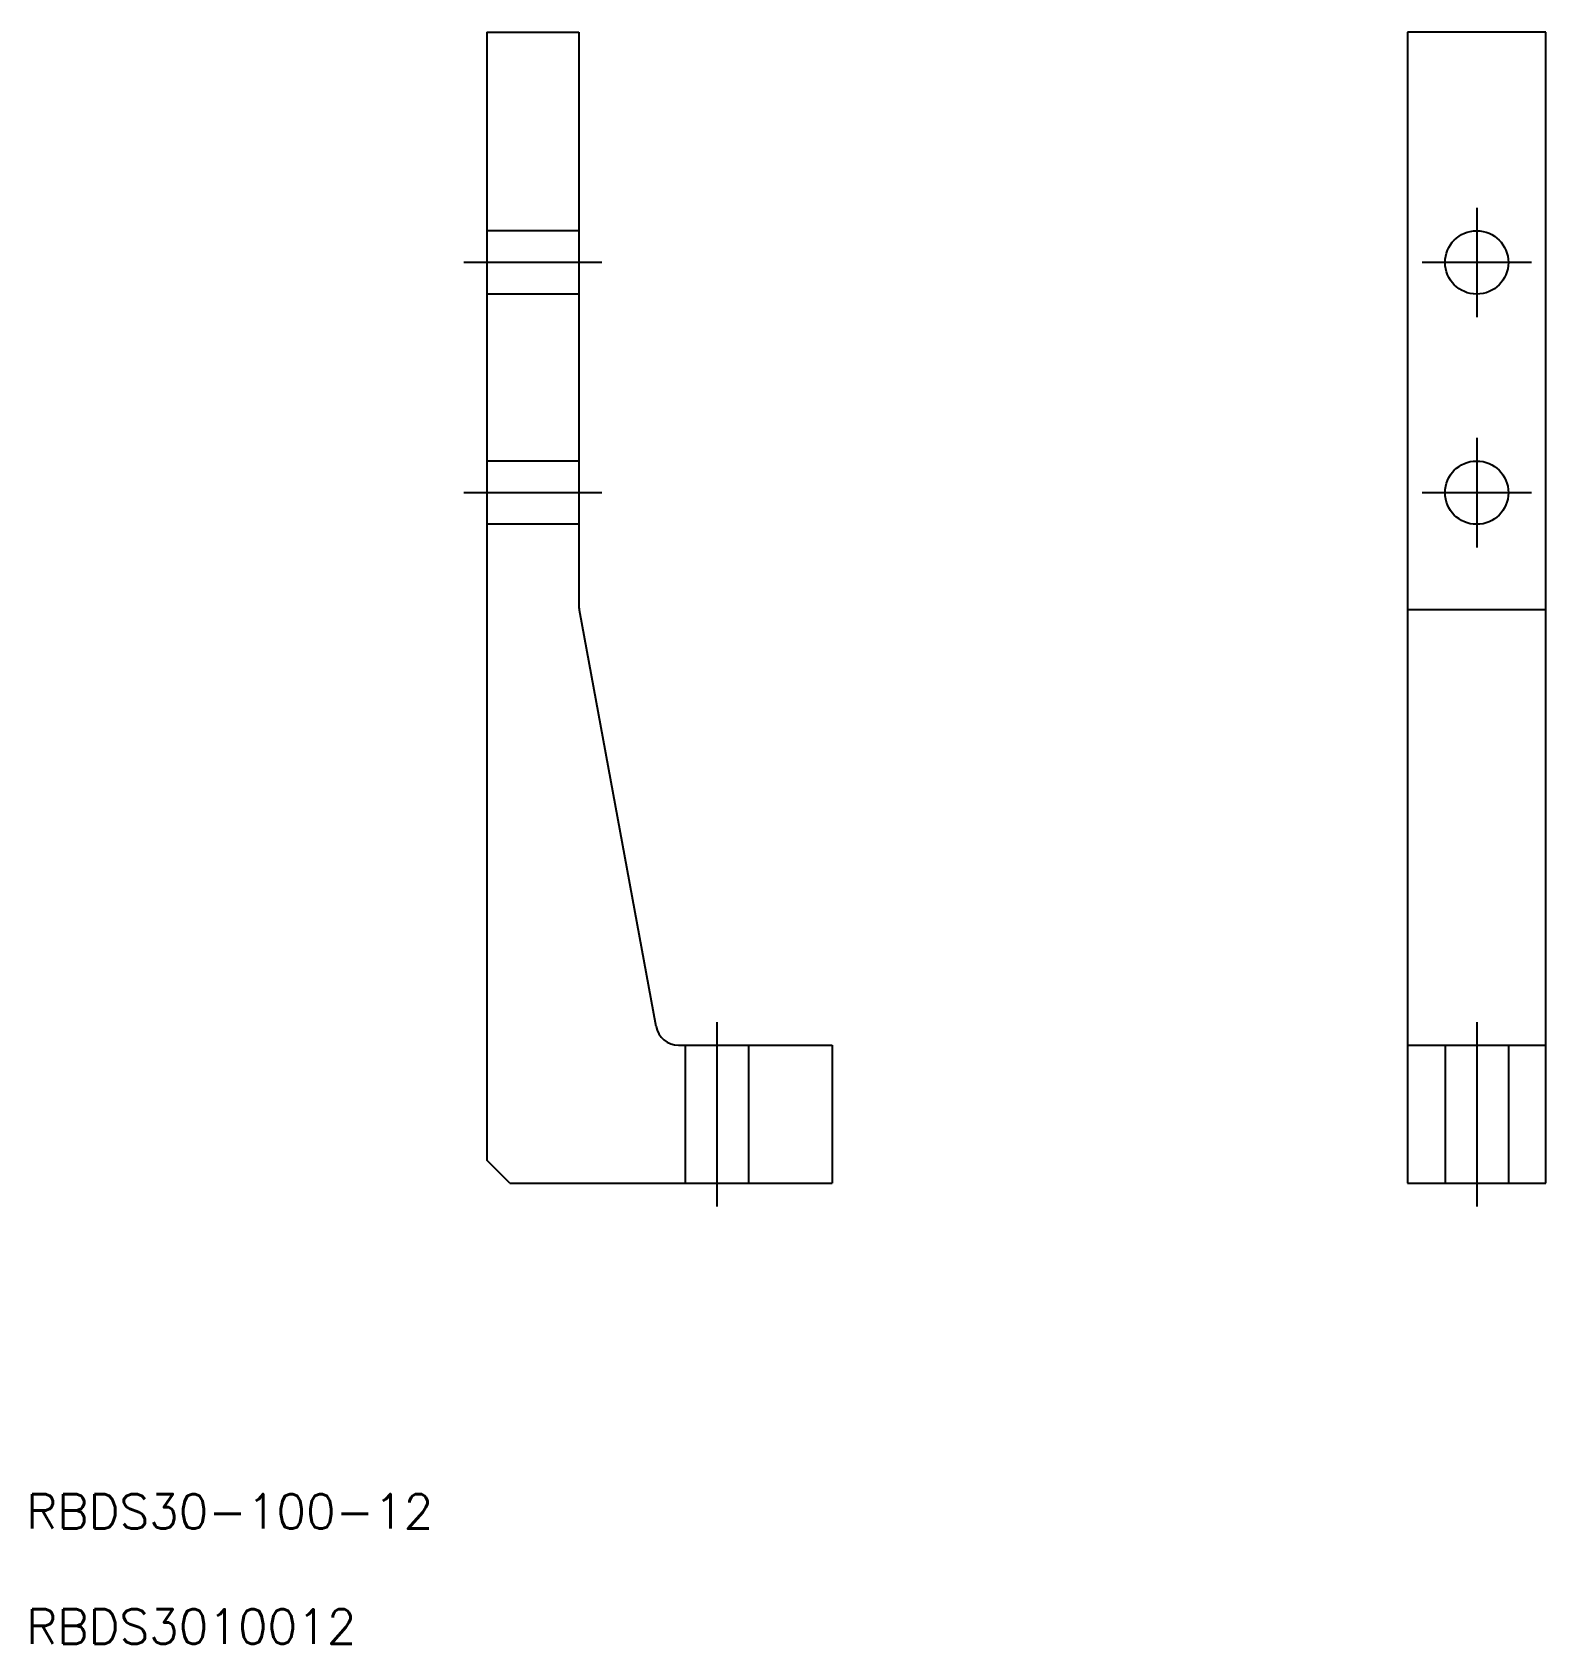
# Model space of a CAD drawing. Extents: x 1 to 132, y 0 to 140.
import ezdxf

# ---------------------------------------------------------------- set-up
doc = ezdxf.new("R2010")
doc.units = 0
doc.linetypes.add('CENTER', pattern=[50.8, 31.75, -6.35, 6.35, -6.35])
doc.linetypes.add('DASHED', pattern=[19.05, 12.7, -6.35])
doc.layers.get('0').update_dxf_attribs({"linetype": 'CONTINUOUS'})
doc.layers.add('CENTER', color=1, linetype='CENTER')
doc.styles.get("Standard").update_dxf_attribs({"font": 'txt.shx'})

msp = doc.modelspace()

# ---------------------------------------------------------------- linework, layer by layer
at = {"color": 7, "linetype": 'CONTINUOUS'}
for p, q in [((40, 140), (40, 42)), ((40, 140), (48, 140)), ((48, 140), (48, 90.18)), ((132, 140), (120, 140)), ((120, 140), (120, 40)), ((132, 40), (132, 140)), ((48.03, 89.82), (54.7, 53.64)), ((132, 89.82), (120, 89.82)), ((56.67, 52), (70, 52)), ((70, 52), (70, 40)), ((120, 52), (132, 52)), ((42, 40), (40, 42)), ((42, 40), (70, 40)), ((120, 40), (132, 40))]:
    msp.add_line(p, q, dxfattribs=at)
at = {"color": 3, "linetype": 'DASHED'}
for p, q in [((48, 122.75), (40, 122.75)), ((48, 117.25), (40, 117.25)), ((48, 102.75), (40, 102.75)), ((48, 97.25), (40, 97.25)), ((57.25, 52), (57.25, 40)), ((62.75, 52), (62.75, 40)), ((123.25, 52), (123.25, 40)), ((128.75, 52), (128.75, 40))]:
    msp.add_line(p, q, dxfattribs=at)
at = {"color": 7, "linetype": 'CONTINUOUS'}
for centre in [(126, 120), (126, 100)]:
    msp.add_circle(centre, 2.75, dxfattribs=at)
for centre, start, end in [((50, 90.18), 180, 190.4375), ((50, 90.18), 180, 190.4375), ((56.67, 54), 190.4375, 270)]:
    msp.add_arc(centre, 2, start, end, dxfattribs=at)
at = {"layer": 'CENTER', "color": 1, "linetype": 'CENTER'}
for p, q in [((126, 124.75), (126, 115.25)), ((50, 120), (38, 120)), ((130.75, 120), (121.25, 120)), ((126, 104.75), (126, 95.25)), ((50, 100), (38, 100)), ((130.75, 100), (121.25, 100)), ((60, 54), (60, 38)), ((126, 54), (126, 38))]:
    msp.add_line(p, q, dxfattribs=at)

# ---------------------------------------------------------------- texts
at = {"color": 7, "linetype": 'CONTINUOUS'}
for s, p in [('RBDS30-100-12 ', (0, 10)), ('RBDS3010012 ', (0, 0))]:
    msp.add_text(s, height=3, dxfattribs=at).set_placement(p)

doc.saveas('drawing.dxf')
